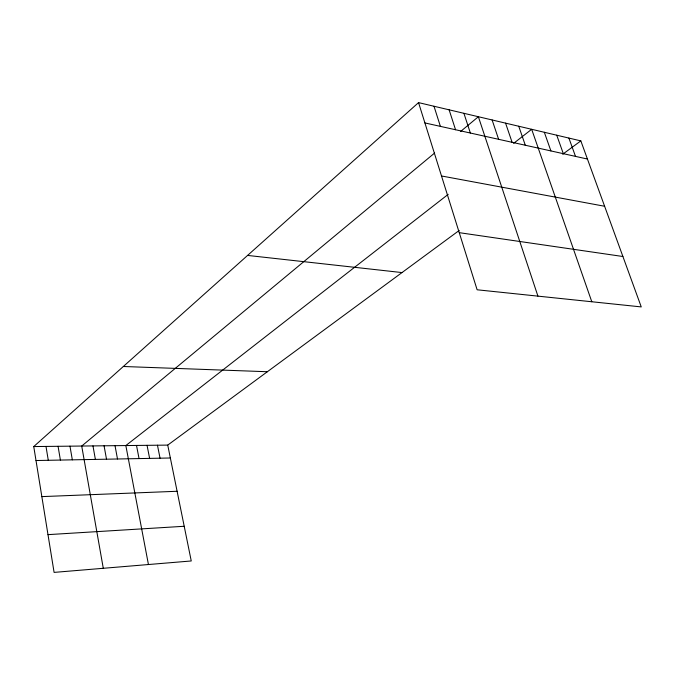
<?xml version="1.0" encoding="UTF-8"?>
<svg xmlns="http://www.w3.org/2000/svg" width="675" height="675" viewBox="0 0 675 675"><rect width="100%" height="100%" fill="white"/><g stroke="black" fill="none" stroke-linecap="round" stroke-linejoin="round"><path stroke-width="1.01" d="M459.202 230.453L167.738 445.103L191.253 560.967L54.093 572.392L33.75 446.563L418.542 102.608L580.829 140.889L641.25 306.914L477.124 289.786L418.542 102.608M434.616 153.048L81.717 446.04L103.283 568.291M460.477 131.583L478.373 116.724L537.924 296.131M448.2 194.341L125.837 445.559L148.441 564.536M513.624 143.362L531.672 129.296L591.798 301.75M562.705 154.238L580.829 140.889M47.992 534.642L184.216 526.272M41.842 496.614L177.112 491.273M36.011 460.527L170.353 457.996M33.75 446.563L167.738 445.103M123.331 366.491L267.359 371.731M247.582 255.42L402.005 272.573M459.245 232.664L622.907 256.508M441.501 175.972L604.623 206.263M424.904 122.934L587.436 159.038M568.898 138.071L575.497 156.389M556.74 135.203L563.33 153.689M544.328 132.275L550.91 150.93M518.754 126.25L525.302 145.243M505.575 123.137L512.097 142.307M492.117 119.964L498.623 139.312M463.911 113.307L470.365 133.034M449.12 109.822L455.549 129.743M434 106.253L440.395 126.377M157.461 445.213L160.051 458.19M147.049 445.323L149.622 458.384M136.51 445.441L139.05 458.587M115.02 445.677L117.501 458.992M104.06 445.795L106.515 459.202M92.964 445.913L95.386 459.413M69.972 446.167L72.335 459.844M58.067 446.302L60.396 460.072M45.993 446.428L48.288 460.299"/></g></svg>
